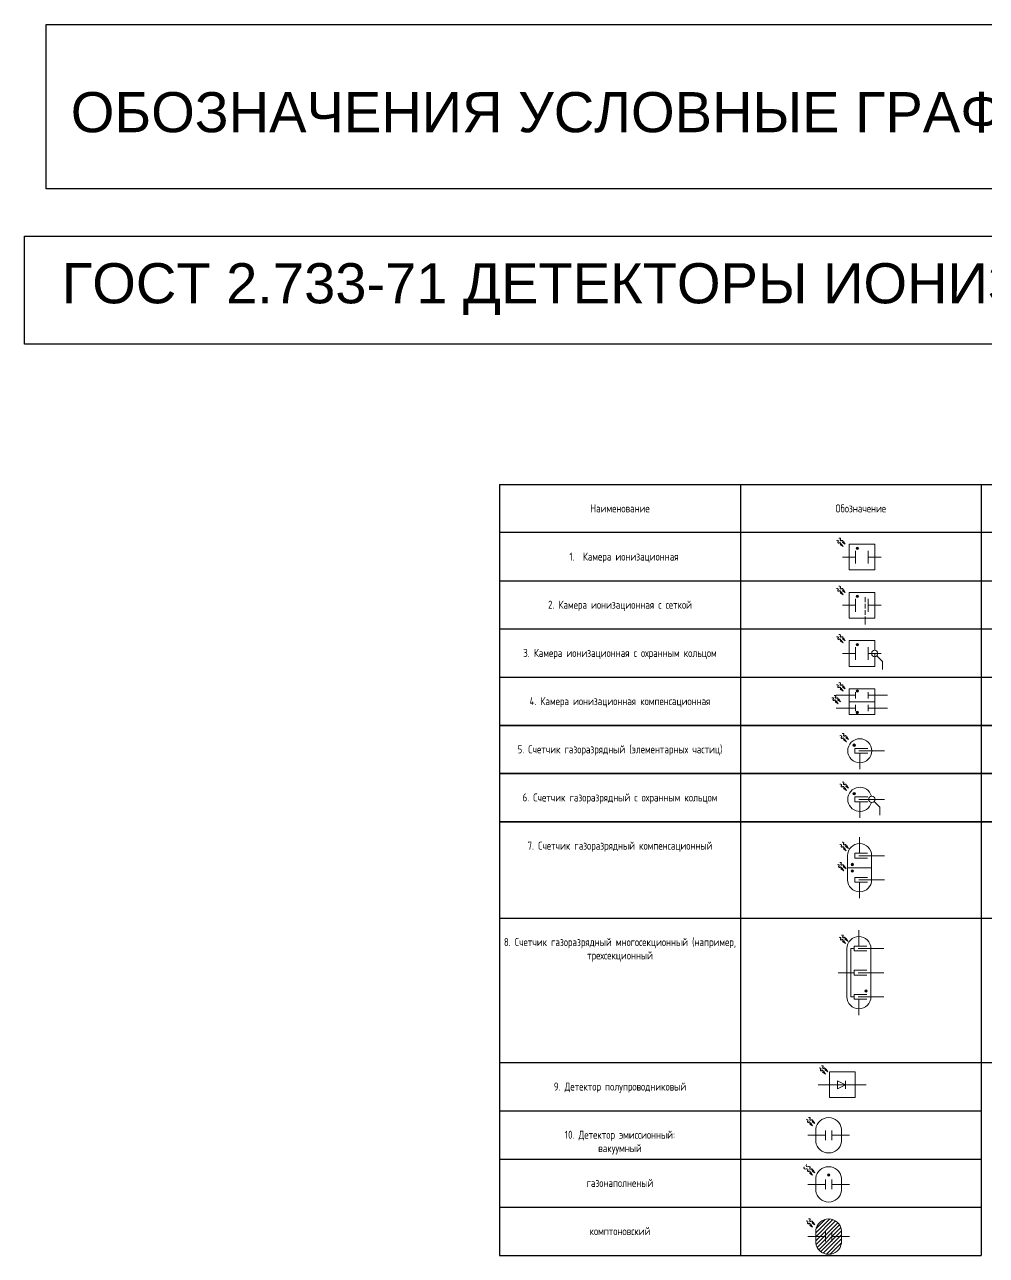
# Model space of a CAD drawing. Header units: millimetres. Extents: x 1899 to 3443, y 1587 to 2353.
# Drawn here: x 1899 to 2498, y 1587 to 2353 of the extents above; entities that cross this region are included whole.
import ezdxf

# ---------------------------------------------------------------- set-up
doc = ezdxf.new("R2010")
doc.units = ezdxf.units.MM
doc.styles.get("Standard").update_dxf_attribs({"font": 'arial.ttf'})
pattern_1 = [(0, (0, -18.579), (0, 6.985), [5.08, -1.905]), (90, (0, -18.579), (-6.985, 4e-16), [5.08, -1.905])]

msp = doc.modelspace()

# ---------------------------------------------------------------- hatches: boundary and pattern name
at = {"lineweight": 9, "true_color": 0x000000}
h = msp.add_hatch(color=18, dxfattribs=at)
h.dxf.hatch_style = 1
h.paths.add_polyline_path([(2408.93, 2031.44), (2408.22, 2030.74), (2409.99, 2029.67)])
h = msp.add_hatch(color=18, dxfattribs=at)
h.dxf.hatch_style = 1
h.paths.add_polyline_path([(2407.52, 2030.03), (2406.81, 2029.32), (2408.58, 2028.26)])
h = msp.add_hatch(color=18, dxfattribs=at)
h.dxf.hatch_style = 1
h.paths.add_polyline_path([(2418.25, 2027.22, 1), (2416.75, 2027.22, 1)])
h = msp.add_hatch()
h.set_pattern_fill('ANGLE', color=256)
h.set_pattern_definition([(0, (-683.602, -0.808), (0, 6.985), [5.08, -1.905]), (90, (-683.602, -0.808), (-6.985, 4e-16), [5.08, -1.905])])
h.paths.add_polyline_path([(2411.65, 2011.74, -0.010761), (2411.78, 2011.51), (2412.04, 2011.51, 0.584546)])
h.paths.add_polyline_path([(2411.78, 2011.51, 0.010761), (2411.65, 2011.74, 0.262191), (2411.52, 2011.51, 0.267949), (2411.65, 2011.29)])
h.paths.add_polyline_path([(2411.78, 2011.51), (2411.65, 2011.29, 0.262191), (2411.91, 2011.29, 0.010761)])
h.paths.add_polyline_path([(2412.04, 2011.51), (2411.78, 2011.51, -0.010761), (2411.91, 2011.29, 0.273724)])
h = msp.add_hatch(color=18, dxfattribs=at)
h.dxf.hatch_style = 1
h.paths.add_polyline_path([(2408.93, 2001.44), (2408.22, 2000.74), (2409.99, 1999.67)])
h = msp.add_hatch(color=18, dxfattribs=at)
h.dxf.hatch_style = 1
h.paths.add_polyline_path([(2407.52, 2000.03), (2406.81, 1999.32), (2408.58, 1998.26)])
h = msp.add_hatch(color=18, dxfattribs=at)
h.dxf.hatch_style = 1
h.paths.add_polyline_path([(2418.25, 1997.22, 1), (2416.75, 1997.22, 1)])
h = msp.add_hatch()
h.set_pattern_fill('ANGLE', color=256)
h.set_pattern_definition([(0, (-564.516, 65.4206), (0, 6.985), [5.08, -1.905]), (90, (-564.516, 65.4206), (-6.985, 4e-16), [5.08, -1.905])])
h.paths.add_polyline_path([(2412.64, 1989.21, 1), (2412.12, 1989.21, 1)])
h = msp.add_hatch(color=18, dxfattribs=at)
h.dxf.hatch_style = 1
h.paths.add_polyline_path([(2407.52, 1970.03), (2406.81, 1969.32), (2408.58, 1968.26)])
h = msp.add_hatch(color=18, dxfattribs=at)
h.dxf.hatch_style = 1
h.paths.add_polyline_path([(2408.93, 1971.44), (2408.22, 1970.74), (2409.99, 1969.67)])
h = msp.add_hatch(color=18, dxfattribs=at)
h.dxf.hatch_style = 1
h.paths.add_polyline_path([(2418.25, 1967.22, 1), (2416.75, 1967.22, 1)])
h = msp.add_hatch(color=18, dxfattribs=at)
h.dxf.hatch_style = 1
h.paths.add_polyline_path([(2407.52, 1940.03), (2406.81, 1939.32), (2408.58, 1938.26)])
h = msp.add_hatch(color=18, dxfattribs=at)
h.dxf.hatch_style = 1
h.paths.add_polyline_path([(2408.93, 1941.44), (2408.22, 1940.74), (2409.99, 1939.67)])
h = msp.add_hatch(color=18, dxfattribs=at)
h.dxf.hatch_style = 1
h.paths.add_polyline_path([(2418.21, 1938.41, 1), (2416.71, 1938.41, 1)])
h = msp.add_hatch(color=18, dxfattribs=at)
h.dxf.hatch_style = 1
h.paths.add_polyline_path([(2404.46, 1932.05), (2403.75, 1931.34), (2405.52, 1930.28)])
h = msp.add_hatch(color=18, dxfattribs=at)
h.dxf.hatch_style = 1
h.paths.add_polyline_path([(2405.87, 1933.46), (2405.16, 1932.76), (2406.93, 1931.7)])
h = msp.add_hatch(color=18, dxfattribs=at)
h.dxf.hatch_style = 1
h.paths.add_polyline_path([(2416.71, 1924.98, 1), (2418.21, 1924.98, 1)])
h = msp.add_hatch(color=18, dxfattribs=at)
h.dxf.hatch_style = 1
h.paths.add_polyline_path([(2409.6, 1908.41), (2408.89, 1907.7), (2410.66, 1906.64)])
h = msp.add_hatch(color=18, dxfattribs=at)
h.dxf.hatch_style = 1
h.paths.add_polyline_path([(2411.01, 1909.82), (2410.3, 1909.12), (2412.07, 1908.06)])
h = msp.add_hatch(color=18, dxfattribs=at)
h.dxf.hatch_style = 1
h.paths.add_polyline_path([(2416.27, 1904.6, 1), (2414.77, 1904.6, 1)])
h = msp.add_hatch(color=18, dxfattribs=at)
h.dxf.hatch_style = 1
h.paths.add_polyline_path([(2409.6, 1878.18), (2408.89, 1877.47), (2410.66, 1876.41)])
h = msp.add_hatch(color=18, dxfattribs=at)
h.dxf.hatch_style = 1
h.paths.add_polyline_path([(2411.01, 1879.59), (2410.3, 1878.88), (2412.07, 1877.82)])
h = msp.add_hatch(color=18, dxfattribs=at)
h.dxf.hatch_style = 1
h.paths.add_polyline_path([(2416.27, 1874.37, 1), (2414.77, 1874.37, 1)])
h = msp.add_hatch(color=18, dxfattribs=at)
h.dxf.hatch_style = 1
h.paths.add_polyline_path([(2409.51, 1840.68), (2408.81, 1839.98), (2410.57, 1838.92)])
h = msp.add_hatch(color=18, dxfattribs=at)
h.dxf.hatch_style = 1
h.paths.add_polyline_path([(2410.93, 1842.1), (2410.22, 1841.39), (2411.99, 1840.33)])
h = msp.add_hatch(color=18, dxfattribs=at)
h.dxf.hatch_style = 1
h.paths.add_polyline_path([(2407.98, 1828.08), (2407.27, 1827.37), (2409.04, 1826.31)])
h = msp.add_hatch(color=18, dxfattribs=at)
h.dxf.hatch_style = 1
h.paths.add_polyline_path([(2409.39, 1829.49), (2408.68, 1828.78), (2410.45, 1827.72)])
h = msp.add_hatch(color=18, dxfattribs=at)
h.dxf.hatch_style = 1
h.paths.add_polyline_path([(2413.69, 1830.3, 1), (2415.19, 1830.3, 1)])
h = msp.add_hatch(color=18, dxfattribs=at)
h.dxf.hatch_style = 1
h.paths.add_polyline_path([(2415.19, 1826.27, 1), (2413.69, 1826.27, 1)])
h = msp.add_hatch(color=18, dxfattribs=at)
h.dxf.hatch_style = 1
h.paths.add_polyline_path([(2409.06, 1782.86), (2408.35, 1782.15), (2410.12, 1781.09)])
h = msp.add_hatch(color=18, dxfattribs=at)
h.dxf.hatch_style = 1
h.paths.add_polyline_path([(2410.47, 1784.28), (2409.76, 1783.57), (2411.53, 1782.51)])
h = msp.add_hatch(color=18, dxfattribs=at)
h.dxf.hatch_style = 1
h.paths.add_polyline_path([(2423.71, 1751.57, 1), (2422.21, 1751.57, 1)])
h = msp.add_hatch(color=18, dxfattribs=at)
h.dxf.hatch_style = 1
h.paths.add_polyline_path([(2396.59, 1701.49), (2395.88, 1700.78), (2397.65, 1699.72)])
h = msp.add_hatch(color=18, dxfattribs=at)
h.dxf.hatch_style = 1
h.paths.add_polyline_path([(2398, 1702.9), (2397.3, 1702.2), (2399.06, 1701.14)])
h = msp.add_hatch()
h.set_pattern_fill('ANGLE', color=256)
h.set_pattern_definition(pattern_1)
h.paths.add_polyline_path([(2183.27, 1676.28, -0.010761), (2183.41, 1676.06), (2183.67, 1676.06, 0.584546)])
h.paths.add_polyline_path([(2183.27, 1676.28, 0.262191), (2183.15, 1676.06, 0.267949), (2183.28, 1675.83), (2183.41, 1676.06, 0.010761)])
h.paths.add_polyline_path([(2183.41, 1676.06), (2183.28, 1675.83, 0.262191), (2183.53, 1675.83, 0.010761)])
h.paths.add_polyline_path([(2183.67, 1676.06), (2183.41, 1676.06, -0.010761), (2183.53, 1675.83, 0.273724)])
h.paths.add_polyline_path([(2203.89, 1676.31, 0.13713), (2203.75, 1676.28, -0.010761), (2203.89, 1676.06)])
h.paths.add_polyline_path([(2203.75, 1676.28, 0.262191), (2203.63, 1676.06, 0.267949), (2203.76, 1675.83), (2203.89, 1676.06, 0.010761)])
h.paths.add_polyline_path([(2203.89, 1676.06), (2203.76, 1675.83, 0.262191), (2204.01, 1675.83, 0.010761)])
h.paths.add_polyline_path([(2203.89, 1676.31), (2203.89, 1676.06, -0.010761), (2204.01, 1675.83, 0.273724), (2204.15, 1676.06, 0.414214)])
h = msp.add_hatch(color=18, dxfattribs=at)
h.dxf.hatch_style = 1
h.paths.add_polyline_path([(2389.97, 1670.71), (2389.26, 1670.01), (2391.03, 1668.95)])
h = msp.add_hatch(color=18, dxfattribs=at)
h.dxf.hatch_style = 1
h.paths.add_polyline_path([(2388.55, 1669.3), (2387.85, 1668.59), (2389.61, 1667.53)])
h = msp.add_hatch()
h.set_pattern_fill('ANGLE', color=256)
h.set_pattern_definition(pattern_1)
h.paths.add_polyline_path([(2155.27, 1643.04), (2155.01, 1643.04, -0.010761), (2155, 1642.79, 0.420531)])
h.paths.add_polyline_path([(2155, 1643.3, -0.010761), (2155.01, 1643.04), (2155.27, 1643.04, 0.420531)])
h.paths.add_polyline_path([(2155, 1643.3, 0.407924), (2154.75, 1643.04, 0.407924), (2155, 1642.79, 0.021524)])
h = msp.add_hatch(color=18, dxfattribs=at)
h.dxf.hatch_style = 1
h.paths.add_polyline_path([(2389.97, 1640.12), (2389.26, 1639.42), (2391.03, 1638.36)])
h = msp.add_hatch(color=18, dxfattribs=at)
h.dxf.hatch_style = 1
h.paths.add_polyline_path([(2388.55, 1638.71), (2387.85, 1638), (2389.61, 1636.94)])
h = msp.add_hatch(color=18, dxfattribs=at)
h.dxf.hatch_style = 1
h.paths.add_polyline_path([(2400.36, 1636.94, 1), (2398.86, 1636.94, 1)])
h = msp.add_hatch(dxfattribs=at)
h.set_pattern_fill('ANSI31', color=18, scale=0.55)
h.set_pattern_definition([(45, (0, -32.4972), (-1.2347852, 1.2347852), [])])
h.paths.add_polyline_path([(2391.61, 1602.64), (2391.61, 1598.64), (2391.61, 1594.64, 0.874364), (2407.61, 1594.64), (2407.61, 1598.64), (2407.61, 1602.64, 0.874364)])
h = msp.add_hatch(color=18, dxfattribs=at)
h.dxf.hatch_style = 1
h.paths.add_polyline_path([(2388.55, 1606.21), (2387.85, 1605.51), (2389.61, 1604.44)])
h = msp.add_hatch(color=18, dxfattribs=at)
h.dxf.hatch_style = 1
h.paths.add_polyline_path([(2389.97, 1607.63), (2389.26, 1606.92), (2391.03, 1605.86)])

# ---------------------------------------------------------------- linework, layer by layer
for p, q in [((2194.65, 2066.93), (2494.65, 2066.93)), ((2194.65, 2066.93), (2194.65, 1586.93)), ((2344.65, 2066.93), (2344.65, 1586.93)), ((2494.65, 2066.93), (2494.65, 1586.93)), ((2494.65, 2066.93), (2794.65, 2066.93)), ((2494.65, 2066.93), (2494.65, 1586.93)), ((2494.65, 2036.93), (2194.65, 2036.93)), ((2794.65, 2036.93), (2494.65, 2036.93)), ((2194.65, 2006.93), (2494.65, 2006.93)), ((2494.65, 2006.93), (2794.65, 2006.93)), ((2494.65, 1976.93), (2194.65, 1976.93)), ((2794.65, 1976.93), (2494.65, 1976.93)), ((2194.65, 1946.93), (2494.65, 1946.93)), ((2494.65, 1946.93), (2794.65, 1946.93)), ((2494.65, 1916.93), (2194.65, 1916.93)), ((2194.65, 1916.93), (2494.65, 1916.93)), ((2794.65, 1916.93), (2494.65, 1916.93)), ((2494.65, 1916.93), (2794.65, 1916.93)), ((2494.65, 1886.93), (2194.65, 1886.93)), ((2194.65, 1886.93), (2494.65, 1886.93)), ((2794.65, 1886.93), (2494.65, 1886.93)), ((2494.65, 1886.93), (2794.65, 1886.93)), ((2494.65, 1856.93), (2194.65, 1856.93)), ((2194.65, 1856.93), (2494.65, 1856.93)), ((2794.65, 1856.93), (2494.65, 1856.93)), ((2494.65, 1856.93), (2794.65, 1856.93)), ((2194.65, 1796.93), (2494.65, 1796.93)), ((2494.65, 1796.93), (2794.65, 1796.93)), ((2194.65, 1706.93), (2494.65, 1706.93)), ((2494.65, 1706.93), (2794.65, 1706.93)), ((2194.65, 1676.93), (2494.65, 1676.93)), ((2194.65, 1646.93), (2494.65, 1646.93)), ((2194.65, 1616.93), (2494.65, 1616.93)), ((2194.65, 1586.93), (2494.65, 1586.93))]:
    msp.add_line(p, q)
at = {"lineweight": 9}
for p, q in [((2408.93, 2031.44), (2408.22, 2030.74)), ((2409.99, 2029.67), (2408.93, 2031.44)), ((2407.52, 2030.03), (2406.81, 2029.32)), ((2408.58, 2028.26), (2406.81, 2029.32)), ((2408.58, 2028.26), (2407.52, 2030.03)), ((2409.99, 2029.67), (2408.22, 2030.74)), ((2412.31, 2029.7), (2412.31, 2013.7)), ((2428.31, 2029.7), (2412.31, 2029.7)), ((2416.31, 2025.7), (2416.31, 2017.7)), ((2424.31, 2021.7), (2424.31, 2025.7)), ((2428.31, 2013.7), (2428.31, 2029.7)), ((2412.31, 2021.7), (2408.31, 2021.7)), ((2412.31, 2021.7), (2416.31, 2021.7)), ((2424.31, 2021.7), (2424.31, 2017.7)), ((2428.31, 2021.7), (2424.31, 2021.7)), ((2428.31, 2021.7), (2432.31, 2021.7)), ((2412.31, 2013.7), (2428.31, 2013.7)), ((2408.93, 2001.44), (2408.22, 2000.74)), ((2409.99, 1999.67), (2408.22, 2000.74)), ((2409.99, 1999.67), (2408.93, 2001.44)), ((2407.52, 2000.03), (2406.81, 1999.32)), ((2408.58, 1998.26), (2406.81, 1999.32)), ((2408.58, 1998.26), (2407.52, 2000.03)), ((2412.31, 1999.7), (2412.31, 1983.7)), ((2428.31, 1999.7), (2412.31, 1999.7)), ((2416.31, 1995.7), (2416.31, 1987.7)), ((2422.31, 1993.7), (2422.31, 1996.7)), ((2422.31, 1989.7), (2422.31, 1992.7)), ((2424.31, 1991.7), (2424.31, 1995.7)), ((2428.31, 1983.7), (2428.31, 1999.7)), ((2412.31, 1991.7), (2408.31, 1991.7)), ((2412.31, 1991.7), (2416.31, 1991.7)), ((2422.31, 1985.7), (2422.31, 1988.7)), ((2424.31, 1991.7), (2424.31, 1987.7)), ((2428.31, 1991.7), (2424.31, 1991.7)), ((2428.31, 1991.7), (2432.31, 1991.7)), ((2412.31, 1983.7), (2428.31, 1983.7)), ((2422.31, 1983.7), (2422.31, 1984.7)), ((2424.31, 1983.7), (2422.31, 1983.7)), ((2422.31, 1983.7), (2422.31, 1979.7)), ((2407.52, 1970.03), (2406.81, 1969.32)), ((2408.58, 1968.26), (2407.52, 1970.03)), ((2408.93, 1971.44), (2408.22, 1970.74)), ((2409.99, 1969.67), (2408.22, 1970.74)), ((2409.99, 1969.67), (2408.93, 1971.44)), ((2412.31, 1969.7), (2412.31, 1953.7)), ((2428.31, 1969.7), (2412.31, 1969.7)), ((2428.31, 1963.7), (2428.31, 1969.7)), ((2408.58, 1968.26), (2406.81, 1969.32)), ((2416.31, 1965.7), (2416.31, 1957.7)), ((2424.31, 1961.7), (2424.31, 1965.7)), ((2412.31, 1961.7), (2408.31, 1961.7)), ((2412.31, 1961.7), (2416.31, 1961.7)), ((2424.31, 1961.7), (2424.31, 1957.7)), ((2428.31, 1961.7), (2424.31, 1961.7)), ((2428.31, 1961.7), (2432.31, 1961.7)), ((2428.31, 1959.7), (2428.31, 1961.7)), ((2428.31, 1953.7), (2428.31, 1959.7)), ((2429.72, 1960.28), (2433.26, 1956.75)), ((2433.26, 1956.75), (2433.26, 1951.75)), ((2412.31, 1953.7), (2428.31, 1953.7)), ((2407.52, 1940.03), (2406.81, 1939.32)), ((2408.58, 1938.26), (2406.81, 1939.32)), ((2408.58, 1938.26), (2407.52, 1940.03)), ((2408.93, 1941.44), (2408.22, 1940.74)), ((2409.99, 1939.67), (2408.22, 1940.74)), ((2409.99, 1939.67), (2408.93, 1941.44)), ((2412.31, 1939.7), (2412.31, 1923.7)), ((2428.31, 1939.7), (2412.31, 1939.7)), ((2428.31, 1923.7), (2428.31, 1939.7)), ((2404.46, 1932.05), (2403.75, 1931.34)), ((2405.52, 1930.28), (2403.75, 1931.34)), ((2412.31, 1935.7), (2404.31, 1935.7)), ((2405.52, 1930.28), (2404.46, 1932.05)), ((2405.87, 1933.46), (2405.16, 1932.76)), ((2406.93, 1931.7), (2405.16, 1932.76)), ((2406.93, 1931.7), (2405.87, 1933.46)), ((2412.31, 1935.7), (2416.31, 1935.7)), ((2412.31, 1931.7), (2416.31, 1931.7)), ((2412.31, 1931.7), (2428.31, 1931.7)), ((2416.31, 1937.7), (2416.31, 1933.7)), ((2424.31, 1937.7), (2424.31, 1933.7)), ((2428.31, 1935.7), (2424.31, 1935.7)), ((2428.31, 1931.7), (2424.31, 1931.7)), ((2428.31, 1931.7), (2428.31, 1935.7)), ((2428.31, 1935.7), (2436.31, 1935.7)), ((2412.31, 1927.7), (2404.31, 1927.7)), ((2412.31, 1927.7), (2416.31, 1927.7)), ((2412.31, 1923.7), (2428.31, 1923.7)), ((2416.31, 1925.7), (2416.31, 1929.7)), ((2424.31, 1925.7), (2424.31, 1929.7)), ((2428.31, 1927.7), (2424.31, 1927.7)), ((2428.31, 1927.7), (2436.31, 1927.7)), ((2409.6, 1908.41), (2408.89, 1907.7)), ((2410.66, 1906.64), (2409.6, 1908.41)), ((2411.01, 1909.82), (2410.3, 1909.12)), ((2412.07, 1908.06), (2410.3, 1909.12)), ((2412.07, 1908.06), (2411.01, 1909.82)), ((2410.66, 1906.64), (2408.89, 1907.7)), ((2416.01, 1899.62), (2416.01, 1902.62)), ((2416.01, 1902.62), (2419.01, 1902.62)), ((2426.51, 1901.12), (2418.51, 1901.12)), ((2419.01, 1902.62), (2424.01, 1902.62)), ((2426.51, 1901.12), (2434.51, 1901.12)), ((2419.01, 1899.62), (2416.01, 1899.62)), ((2419.01, 1899.62), (2424.01, 1899.62)), ((2419.01, 1899.62), (2419.01, 1889.62)), ((2409.6, 1878.18), (2408.89, 1877.47)), ((2410.66, 1876.41), (2409.6, 1878.18)), ((2411.01, 1879.59), (2410.3, 1878.88)), ((2412.07, 1877.82), (2410.3, 1878.88)), ((2412.07, 1877.82), (2411.01, 1879.59)), ((2410.66, 1876.41), (2408.89, 1877.47)), ((2416.01, 1869.39), (2416.01, 1872.39)), ((2416.01, 1872.39), (2419.01, 1872.39)), ((2426.51, 1870.89), (2418.51, 1870.89)), ((2419.01, 1872.39), (2424.01, 1872.39)), ((2426.51, 1870.89), (2434.51, 1870.89)), ((2419.01, 1869.39), (2416.01, 1869.39)), ((2419.01, 1869.39), (2424.01, 1869.39)), ((2419.01, 1869.39), (2419.01, 1859.39)), ((2427.92, 1869.47), (2431.46, 1865.94)), ((2431.46, 1865.94), (2431.46, 1860.94)), ((2418.92, 1837.29), (2418.92, 1847.29)), ((2409.51, 1840.68), (2408.81, 1839.98)), ((2410.57, 1838.92), (2408.81, 1839.98)), ((2410.57, 1838.92), (2409.51, 1840.68)), ((2410.93, 1842.1), (2410.22, 1841.39)), ((2411.99, 1840.33), (2410.22, 1841.39)), ((2411.99, 1840.33), (2410.93, 1842.1)), ((2411.42, 1828.29), (2411.42, 1835.79)), ((2418.92, 1837.29), (2415.92, 1837.29)), ((2415.92, 1837.29), (2415.92, 1834.29)), ((2415.92, 1834.29), (2418.92, 1834.29)), ((2426.42, 1835.79), (2418.42, 1835.79)), ((2418.92, 1837.29), (2423.92, 1837.29)), ((2418.92, 1834.29), (2423.92, 1834.29)), ((2426.42, 1828.29), (2426.42, 1835.79)), ((2426.42, 1835.79), (2434.42, 1835.79)), ((2407.98, 1828.08), (2407.27, 1827.37)), ((2409.04, 1826.31), (2407.27, 1827.37)), ((2409.04, 1826.31), (2407.98, 1828.08)), ((2409.39, 1829.49), (2408.68, 1828.78)), ((2410.45, 1827.72), (2408.68, 1828.78)), ((2410.45, 1827.72), (2409.39, 1829.49)), ((2418.92, 1828.29), (2411.42, 1828.29)), ((2411.42, 1828.29), (2411.42, 1820.79)), ((2418.92, 1828.29), (2426.42, 1828.29)), ((2426.42, 1828.29), (2426.42, 1820.79)), ((2415.92, 1819.29), (2415.92, 1822.29)), ((2415.92, 1822.29), (2418.92, 1822.29)), ((2418.92, 1819.29), (2415.92, 1819.29)), ((2426.42, 1820.79), (2418.42, 1820.79)), ((2418.92, 1822.29), (2423.92, 1822.29)), ((2418.92, 1819.29), (2423.92, 1819.29)), ((2418.92, 1819.29), (2418.92, 1809.29)), ((2426.42, 1820.79), (2434.42, 1820.79)), ((2418.47, 1779.46), (2418.47, 1789.46)), ((2409.06, 1782.86), (2408.35, 1782.15)), ((2410.12, 1781.09), (2408.35, 1782.15)), ((2410.12, 1781.09), (2409.06, 1782.86)), ((2410.47, 1784.28), (2409.76, 1783.57)), ((2411.53, 1782.51), (2409.76, 1783.57)), ((2411.53, 1782.51), (2410.47, 1784.28)), ((2410.97, 1747.96), (2410.97, 1777.96)), ((2413.47, 1747.96), (2413.47, 1777.96)), ((2413.47, 1777.96), (2415.47, 1777.96)), ((2418.47, 1779.46), (2415.47, 1779.46)), ((2415.47, 1779.46), (2415.47, 1776.46)), ((2425.97, 1777.96), (2417.97, 1777.96)), ((2418.47, 1779.46), (2423.47, 1779.46)), ((2425.97, 1770.46), (2425.97, 1777.96)), ((2425.97, 1777.96), (2433.97, 1777.96)), ((2415.47, 1776.46), (2418.47, 1776.46)), ((2418.47, 1776.46), (2423.47, 1776.46)), ((2425.97, 1770.46), (2425.97, 1755.46)), ((2415.47, 1762.96), (2405.47, 1762.96)), ((2415.47, 1761.46), (2415.47, 1764.46)), ((2415.47, 1764.46), (2418.47, 1764.46)), ((2425.97, 1762.96), (2417.97, 1762.96)), ((2418.47, 1764.46), (2423.47, 1764.46)), ((2425.97, 1762.96), (2433.97, 1762.96)), ((2418.47, 1761.46), (2415.47, 1761.46)), ((2418.47, 1761.46), (2423.47, 1761.46)), ((2425.97, 1755.46), (2425.97, 1747.96)), ((2415.47, 1747.96), (2413.47, 1747.96)), ((2415.47, 1746.46), (2415.47, 1749.46)), ((2415.47, 1749.46), (2418.47, 1749.46)), ((2425.97, 1747.96), (2417.97, 1747.96)), ((2418.47, 1749.46), (2423.47, 1749.46)), ((2425.97, 1747.96), (2433.97, 1747.96)), ((2418.47, 1746.46), (2415.47, 1746.46)), ((2418.47, 1746.46), (2423.47, 1746.46)), ((2418.47, 1746.46), (2418.47, 1736.46)), ((2396.59, 1701.49), (2395.88, 1700.78)), ((2397.65, 1699.72), (2396.59, 1701.49)), ((2398, 1702.9), (2397.3, 1702.2)), ((2399.06, 1701.14), (2397.3, 1702.2)), ((2399.06, 1701.14), (2398, 1702.9)), ((2397.65, 1699.72), (2395.88, 1700.78)), ((2400.06, 1701.14), (2400.06, 1685.14)), ((2416.06, 1701.14), (2400.06, 1701.14)), ((2405.06, 1693.14), (2405.06, 1695.64)), ((2410.06, 1693.14), (2405.06, 1695.64)), ((2410.06, 1693.14), (2410.06, 1695.64)), ((2416.06, 1685.14), (2416.06, 1701.14)), ((2400.06, 1693.14), (2393.06, 1693.14)), ((2400.06, 1693.14), (2405.06, 1693.14)), ((2405.06, 1693.14), (2405.06, 1690.64)), ((2405.06, 1693.14), (2410.06, 1693.14)), ((2405.06, 1690.64), (2410.06, 1693.14)), ((2410.06, 1693.14), (2410.06, 1690.64)), ((2410.06, 1693.14), (2416.06, 1693.14)), ((2416.06, 1693.14), (2423.06, 1693.14)), ((2400.06, 1685.14), (2416.06, 1685.14)), ((2389.97, 1670.71), (2389.26, 1670.01)), ((2391.03, 1668.95), (2389.97, 1670.71)), ((2388.55, 1669.3), (2387.85, 1668.59)), ((2389.61, 1667.53), (2387.85, 1668.59)), ((2389.61, 1667.53), (2388.55, 1669.3)), ((2391.03, 1668.95), (2389.26, 1670.01)), ((2391.61, 1661.73), (2391.61, 1665.73)), ((2397.61, 1661.73), (2397.61, 1664.73)), ((2401.61, 1661.73), (2401.61, 1664.73)), ((2401.61, 1664.73), (2401.61, 1661.73)), ((2407.61, 1661.73), (2407.61, 1665.73)), ((2391.61, 1661.73), (2386.61, 1661.73)), ((2391.61, 1661.73), (2397.61, 1661.73)), ((2391.61, 1661.73), (2391.61, 1657.73)), ((2397.61, 1661.73), (2397.61, 1658.73)), ((2397.61, 1658.73), (2397.61, 1661.73)), ((2407.61, 1661.73), (2401.61, 1661.73)), ((2401.61, 1661.73), (2401.61, 1658.73)), ((2407.61, 1661.73), (2412.61, 1661.73)), ((2407.61, 1661.73), (2407.61, 1657.73)), ((2389.97, 1640.12), (2389.26, 1639.42)), ((2391.03, 1638.36), (2389.97, 1640.12)), ((2388.55, 1638.71), (2387.85, 1638)), ((2389.61, 1636.94), (2387.85, 1638)), ((2389.61, 1636.94), (2388.55, 1638.71)), ((2391.03, 1638.36), (2389.26, 1639.42)), ((2391.61, 1631.14), (2391.61, 1635.14)), ((2397.61, 1631.14), (2397.61, 1634.14)), ((2401.61, 1631.14), (2401.61, 1634.14)), ((2401.61, 1634.14), (2401.61, 1631.14)), ((2407.61, 1631.14), (2407.61, 1635.14)), ((2391.61, 1631.14), (2386.61, 1631.14)), ((2391.61, 1631.14), (2397.61, 1631.14)), ((2391.61, 1631.14), (2391.61, 1627.14)), ((2397.61, 1631.14), (2397.61, 1628.14)), ((2397.61, 1628.14), (2397.61, 1631.14)), ((2407.61, 1631.14), (2401.61, 1631.14)), ((2401.61, 1631.14), (2401.61, 1628.14)), ((2407.61, 1631.14), (2412.61, 1631.14)), ((2407.61, 1631.14), (2407.61, 1627.14)), ((2388.55, 1606.21), (2387.85, 1605.51)), ((2389.61, 1604.44), (2387.85, 1605.51)), ((2389.61, 1604.44), (2388.55, 1606.21)), ((2389.97, 1607.63), (2389.26, 1606.92)), ((2391.03, 1605.86), (2389.26, 1606.92)), ((2391.03, 1605.86), (2389.97, 1607.63)), ((2391.61, 1598.64), (2391.61, 1602.64)), ((2397.61, 1598.64), (2397.61, 1601.64)), ((2401.61, 1598.64), (2401.61, 1601.64)), ((2401.61, 1601.64), (2401.61, 1598.64)), ((2407.61, 1598.64), (2407.61, 1602.64)), ((2391.61, 1598.64), (2386.61, 1598.64)), ((2391.61, 1598.64), (2397.61, 1598.64)), ((2391.61, 1598.64), (2391.61, 1594.64)), ((2397.61, 1598.64), (2397.61, 1595.64)), ((2397.61, 1595.64), (2397.61, 1598.64)), ((2407.61, 1598.64), (2401.61, 1598.64)), ((2401.61, 1598.64), (2401.61, 1595.64)), ((2407.61, 1598.64), (2412.61, 1598.64)), ((2407.61, 1598.64), (2407.61, 1594.64))]:
    msp.add_line(p, q, dxfattribs=at)
for points in [[(1912.28, 2353.27), (2888.06, 2353.27), (2888.06, 2250.97), (1912.28, 2250.97)], [(1898.78, 2221.46), (2924.93, 2221.46), (2924.93, 2154.2), (1898.78, 2154.2)]]:
    msp.add_lwpolyline(points, close=True)
for points in [[(2404.61, 2032.11, -0.237264), (2405.54, 2032.01, 0.783578)], [(2405.54, 2031.3, 0.414214), (2405.54, 2030.59, -0.783578)], [(2405.54, 2031.3, 0.414214), (2405.54, 2032.01, -0.783578)], [(2406.03, 2033.53, -0.237264), (2406.95, 2033.42, 0.783578)], [(2406.95, 2032.72, 0.414214), (2406.95, 2032.01, -0.783578)], [(2406.95, 2032.72, 0.414214), (2406.95, 2033.42, -0.783578)], [(2407.66, 2032.01, -0.414214), (2406.95, 2032.01, 0.783578)], [(2407.66, 2032.01, -0.414214), (2408.36, 2032.01, 0.783578)], [(2408.36, 2031.3, 0.414214), (2408.36, 2032.01, -0.783578)], [(2406.24, 2030.59, -0.414214), (2405.54, 2030.59, 0.783578)], [(2406.24, 2030.59, -0.414214), (2406.95, 2030.59, 0.783578)], [(2406.95, 2029.89, 0.414214), (2406.95, 2030.59, -0.783578)], [(2404.61, 2002.11, -0.237264), (2405.54, 2002.01, 0.783578)], [(2405.54, 2001.3, 0.414214), (2405.54, 2000.59, -0.783578)], [(2405.54, 2001.3, 0.414214), (2405.54, 2002.01, -0.783578)], [(2406.24, 2000.59, -0.414214), (2405.54, 2000.59, 0.783578)], [(2406.03, 2003.53, -0.237264), (2406.95, 2003.42, 0.783578)], [(2406.24, 2000.59, -0.414214), (2406.95, 2000.59, 0.783578)], [(2406.95, 2002.72, 0.414214), (2406.95, 2002.01, -0.783578)], [(2406.95, 2002.72, 0.414214), (2406.95, 2003.42, -0.783578)], [(2407.66, 2002.01, -0.414214), (2406.95, 2002.01, 0.783578)], [(2406.95, 1999.89, 0.414214), (2406.95, 2000.59, -0.783578)], [(2407.66, 2002.01, -0.414214), (2408.36, 2002.01, 0.783578)], [(2408.36, 2001.3, 0.414214), (2408.36, 2002.01, -0.783578)], [(2404.61, 1972.11, -0.237264), (2405.54, 1972.01, 0.783578)], [(2405.54, 1971.3, 0.414214), (2405.54, 1970.59, -0.783578)], [(2405.54, 1971.3, 0.414214), (2405.54, 1972.01, -0.783578)], [(2406.24, 1970.59, -0.414214), (2405.54, 1970.59, 0.783578)], [(2406.03, 1973.53, -0.237264), (2406.95, 1973.42, 0.783578)], [(2406.24, 1970.59, -0.414214), (2406.95, 1970.59, 0.783578)], [(2406.95, 1972.72, 0.414214), (2406.95, 1972.01, -0.783578)], [(2406.95, 1972.72, 0.414214), (2406.95, 1973.42, -0.783578)], [(2407.66, 1972.01, -0.414214), (2406.95, 1972.01, 0.783578)], [(2406.95, 1969.89, 0.414214), (2406.95, 1970.59, -0.783578)], [(2407.66, 1972.01, -0.414214), (2408.36, 1972.01, 0.783578)], [(2408.36, 1971.3, 0.414214), (2408.36, 1972.01, -0.783578)], [(2404.61, 1942.11, -0.237264), (2405.54, 1942.01, 0.783578)], [(2405.54, 1941.3, 0.414214), (2405.54, 1940.59, -0.783578)], [(2405.54, 1941.3, 0.414214), (2405.54, 1942.01, -0.783578)], [(2406.24, 1940.59, -0.414214), (2405.54, 1940.59, 0.783578)], [(2406.03, 1943.53, -0.237264), (2406.95, 1943.42, 0.783578)], [(2406.24, 1940.59, -0.414214), (2406.95, 1940.59, 0.783578)], [(2406.95, 1942.72, 0.414214), (2406.95, 1942.01, -0.783578)], [(2406.95, 1942.72, 0.414214), (2406.95, 1943.42, -0.783578)], [(2407.66, 1942.01, -0.414214), (2406.95, 1942.01, 0.783578)], [(2406.95, 1939.89, 0.414214), (2406.95, 1940.59, -0.783578)], [(2407.66, 1942.01, -0.414214), (2408.36, 1942.01, 0.783578)], [(2408.36, 1941.3, 0.414214), (2408.36, 1942.01, -0.783578)], [(2401.55, 1934.13, -0.237264), (2402.48, 1934.03, 0.783578)], [(2402.48, 1933.32, 0.414214), (2402.48, 1932.61, -0.783578)], [(2402.48, 1933.32, 0.414214), (2402.48, 1934.03, -0.783578)], [(2403.18, 1932.61, -0.414214), (2402.48, 1932.61, 0.783578)], [(2402.97, 1935.55, -0.237264), (2403.89, 1935.44, 0.783578)], [(2403.18, 1932.61, -0.414214), (2403.89, 1932.61, 0.783578)], [(2403.89, 1934.74, 0.414214), (2403.89, 1934.03, -0.783578)], [(2403.89, 1934.74, 0.414214), (2403.89, 1935.44, -0.783578)], [(2404.6, 1934.03, -0.414214), (2403.89, 1934.03, 0.783578)], [(2403.89, 1931.91, 0.414214), (2403.89, 1932.61, -0.783578)], [(2404.6, 1934.03, -0.414214), (2405.3, 1934.03, 0.783578)], [(2405.3, 1933.32, 0.414214), (2405.3, 1934.03, -0.783578)], [(2406.69, 1910.49, -0.237264), (2407.62, 1910.39, 0.783578)], [(2407.62, 1909.68, 0.414214), (2407.62, 1908.97, -0.783578)], [(2407.62, 1909.68, 0.414214), (2407.62, 1910.39, -0.783578)], [(2408.32, 1908.97, -0.414214), (2407.62, 1908.97, 0.783578)], [(2408.11, 1911.91, -0.237264), (2409.03, 1911.8, 0.783578)], [(2408.32, 1908.97, -0.414214), (2409.03, 1908.97, 0.783578)], [(2409.03, 1911.1, 0.414214), (2409.03, 1910.39, -0.783578)], [(2409.03, 1911.1, 0.414214), (2409.03, 1911.8, -0.783578)], [(2409.74, 1910.39, -0.414214), (2409.03, 1910.39, 0.783578)], [(2409.03, 1908.27, 0.414214), (2409.03, 1908.97, -0.783578)], [(2409.74, 1910.39, -0.414214), (2410.44, 1910.39, 0.783578)], [(2410.44, 1909.68, 0.414214), (2410.44, 1910.39, -0.783578)], [(2406.69, 1880.26, -0.237264), (2407.62, 1880.16, 0.783578)], [(2407.62, 1879.45, 0.414214), (2407.62, 1878.74, -0.783578)], [(2407.62, 1879.45, 0.414214), (2407.62, 1880.16, -0.783578)], [(2408.32, 1878.74, -0.414214), (2407.62, 1878.74, 0.783578)], [(2408.11, 1881.68, -0.237264), (2409.03, 1881.57, 0.783578)], [(2408.32, 1878.74, -0.414214), (2409.03, 1878.74, 0.783578)], [(2409.03, 1880.86, 0.414214), (2409.03, 1880.16, -0.783578)], [(2409.03, 1880.86, 0.414214), (2409.03, 1881.57, -0.783578)], [(2409.74, 1880.16, -0.414214), (2409.03, 1880.16, 0.783578)], [(2409.03, 1878.04, 0.414214), (2409.03, 1878.74, -0.783578)], [(2409.74, 1880.16, -0.414214), (2410.44, 1880.16, 0.783578)], [(2410.44, 1879.45, 0.414214), (2410.44, 1880.16, -0.783578)], [(2406.61, 1842.77, -0.237264), (2407.53, 1842.66, 0.783578)], [(2407.53, 1841.96, 0.414214), (2407.53, 1841.25, -0.783578)], [(2407.53, 1841.96, 0.414214), (2407.53, 1842.66, -0.783578)], [(2408.24, 1841.25, -0.414214), (2407.53, 1841.25, 0.783578)], [(2408.02, 1844.18, -0.237264), (2408.95, 1844.08, 0.783578)], [(2408.24, 1841.25, -0.414214), (2408.95, 1841.25, 0.783578)], [(2408.95, 1843.37, 0.414214), (2408.95, 1842.66, -0.783578)], [(2408.95, 1843.37, 0.414214), (2408.95, 1844.08, -0.783578)], [(2409.65, 1842.66, -0.414214), (2408.95, 1842.66, 0.783578)], [(2408.95, 1840.54, 0.414214), (2408.95, 1841.25, -0.783578)], [(2409.65, 1842.66, -0.414214), (2410.36, 1842.66, 0.783578)], [(2410.36, 1841.96, 0.414214), (2410.36, 1842.66, -0.783578)], [(2406.49, 1831.57, -0.237264), (2407.41, 1831.47, 0.783578)], [(2405.07, 1830.16, -0.237264), (2406, 1830.06, 0.783578)], [(2406, 1829.35, 0.414214), (2406, 1828.64, -0.783578)], [(2406, 1829.35, 0.414214), (2406, 1830.06, -0.783578)], [(2406.7, 1828.64, -0.414214), (2406, 1828.64, 0.783578)], [(2406.7, 1828.64, -0.414214), (2407.41, 1828.64, 0.783578)], [(2407.41, 1830.76, 0.414214), (2407.41, 1830.06, -0.783578)], [(2407.41, 1830.76, 0.414214), (2407.41, 1831.47, -0.783578)], [(2408.12, 1830.06, -0.414214), (2407.41, 1830.06, 0.783578)], [(2407.41, 1827.93, 0.414214), (2407.41, 1828.64, -0.783578)], [(2408.12, 1830.06, -0.414214), (2408.82, 1830.06, 0.783578)], [(2408.82, 1829.35, 0.414214), (2408.82, 1830.06, -0.783578)], [(2407.57, 1786.36, -0.237264), (2408.49, 1786.26, 0.783578)], [(2408.49, 1785.55, 0.414214), (2408.49, 1786.26, -0.783578)], [(2406.15, 1784.95, -0.237264), (2407.08, 1784.84, 0.783578)], [(2407.08, 1784.13, 0.414214), (2407.08, 1783.43, -0.783578)], [(2407.08, 1784.13, 0.414214), (2407.08, 1784.84, -0.783578)], [(2407.78, 1783.43, -0.414214), (2407.08, 1783.43, 0.783578)], [(2407.78, 1783.43, -0.414214), (2408.49, 1783.43, 0.783578)], [(2408.49, 1785.55, 0.414214), (2408.49, 1784.84, -0.783578)], [(2409.2, 1784.84, -0.414214), (2408.49, 1784.84, 0.783578)], [(2408.49, 1782.72, 0.414214), (2408.49, 1783.43, -0.783578)], [(2409.2, 1784.84, -0.414214), (2409.9, 1784.84, 0.783578)], [(2409.9, 1784.13, 0.414214), (2409.9, 1784.84, -0.783578)], [(2393.68, 1703.57, -0.237264), (2394.61, 1703.47, 0.783578)], [(2394.61, 1702.76, 0.414214), (2394.61, 1702.05, -0.783578)], [(2394.61, 1702.76, 0.414214), (2394.61, 1703.47, -0.783578)], [(2395.32, 1702.05, -0.414214), (2394.61, 1702.05, 0.783578)], [(2395.1, 1704.99, -0.237264), (2396.02, 1704.88, 0.783578)], [(2395.32, 1702.05, -0.414214), (2396.02, 1702.05, 0.783578)], [(2396.02, 1704.18, 0.414214), (2396.02, 1703.47, -0.783578)], [(2396.02, 1704.18, 0.414214), (2396.02, 1704.88, -0.783578)], [(2396.73, 1703.47, -0.414214), (2396.02, 1703.47, 0.783578)], [(2396.02, 1701.35, 0.414214), (2396.02, 1702.05, -0.783578)], [(2396.73, 1703.47, -0.414214), (2397.44, 1703.47, 0.783578)], [(2397.44, 1702.76, 0.414214), (2397.44, 1703.47, -0.783578)], [(2385.65, 1671.38, -0.237264), (2386.57, 1671.28, 0.783578)], [(2386.57, 1670.57, 0.414214), (2386.57, 1671.28, -0.783578)], [(2387.06, 1672.8, -0.237264), (2387.99, 1672.69, 0.783578)], [(2387.99, 1671.99, 0.414214), (2387.99, 1671.28, -0.783578)], [(2387.99, 1671.99, 0.414214), (2387.99, 1672.69, -0.783578)], [(2388.69, 1671.28, -0.414214), (2387.99, 1671.28, 0.783578)], [(2388.69, 1671.28, -0.414214), (2389.4, 1671.28, 0.783578)], [(2389.4, 1670.57, 0.414214), (2389.4, 1671.28, -0.783578)], [(2386.57, 1670.57, 0.414214), (2386.57, 1669.86, -0.783578)], [(2387.28, 1669.86, -0.414214), (2386.57, 1669.86, 0.783578)], [(2387.28, 1669.86, -0.414214), (2387.99, 1669.86, 0.783578)], [(2387.99, 1669.16, 0.414214), (2387.99, 1669.86, -0.783578)], [(2385.65, 1640.79, -0.865672), (2384.44, 1642, 0.783578)], [(2385.65, 1640.79, -0.237264), (2386.57, 1640.69, 0.783578)], [(2387.06, 1642.21, -0.865672), (2385.85, 1643.42, 0.783578)], [(2386.57, 1639.98, 0.414214), (2386.57, 1639.28, -0.783578)], [(2386.57, 1639.98, 0.414214), (2386.57, 1640.69, -0.783578)], [(2387.06, 1642.21, -0.237264), (2387.99, 1642.1, 0.783578)], [(2387.99, 1641.4, 0.414214), (2387.99, 1640.69, -0.783578)], [(2387.99, 1641.4, 0.414214), (2387.99, 1642.1, -0.783578)], [(2388.69, 1640.69, -0.414214), (2387.99, 1640.69, 0.783578)], [(2388.69, 1640.69, -0.414214), (2389.4, 1640.69, 0.783578)], [(2389.4, 1639.98, 0.414214), (2389.4, 1640.69, -0.783578)], [(2387.28, 1639.28, -0.414214), (2386.57, 1639.28, 0.783578)], [(2387.28, 1639.28, -0.414214), (2387.99, 1639.28, 0.783578)], [(2387.99, 1638.57, 0.414214), (2387.99, 1639.28, -0.783578)], [(2387.06, 1609.71, -0.237264), (2387.99, 1609.61, 0.783578)], [(2387.99, 1608.9, 0.414214), (2387.99, 1609.61, -0.783578)], [(2385.65, 1608.3, -0.237264), (2386.57, 1608.19, 0.783578)], [(2386.57, 1607.49, 0.414214), (2386.57, 1606.78, -0.783578)], [(2386.57, 1607.49, 0.414214), (2386.57, 1608.19, -0.783578)], [(2387.28, 1606.78, -0.414214), (2386.57, 1606.78, 0.783578)], [(2387.28, 1606.78, -0.414214), (2387.99, 1606.78, 0.783578)], [(2387.99, 1608.9, 0.414214), (2387.99, 1608.19, -0.783578)], [(2388.69, 1608.19, -0.414214), (2387.99, 1608.19, 0.783578)], [(2387.99, 1606.07, 0.414214), (2387.99, 1606.78, -0.783578)], [(2388.69, 1608.19, -0.414214), (2389.4, 1608.19, 0.783578)], [(2389.4, 1607.49, 0.414214), (2389.4, 1608.19, -0.783578)]]:
    msp.add_lwpolyline(points, format="xyb", dxfattribs=at)
for centre, radius in [((2417.5, 2027.22), 0.75), ((2417.5, 1997.22), 0.75), ((2417.5, 1967.22), 0.75), ((2428.31, 1961.7), 2), ((2417.46, 1938.41), 0.75), ((2417.46, 1924.98), 0.75), ((2419.01, 1901.12), 7.5), ((2415.52, 1904.6), 0.75), ((2415.52, 1874.37), 0.75), ((2426.51, 1870.89), 2), ((2414.44, 1830.3), 0.75), ((2414.44, 1826.27), 0.75), ((2422.96, 1751.57), 0.75), ((2399.61, 1636.94), 0.75)]:
    msp.add_circle(centre, radius, dxfattribs=at)
for centre, radius, start, end in [((2408.52, 2031.25), 0.167, 160.75875, 289.24125), ((2407.11, 2029.83), 0.167, 160.75875, 289.24125), ((2408.52, 2001.25), 0.167, 160.75875, 289.24125), ((2408.52, 2001.25), 0.167, 160.75875, 289.24125), ((2407.11, 1999.83), 0.167, 160.75875, 289.24125), ((2407.11, 1999.83), 0.167, 160.75875, 289.24125), ((2407.11, 1969.83), 0.167, 160.75875, 289.24125), ((2408.52, 1971.25), 0.167, 160.75875, 289.24125), ((2408.52, 1971.25), 0.167, 160.75875, 289.24125), ((2407.11, 1939.83), 0.167, 160.75875, 289.24125), ((2408.52, 1941.25), 0.167, 160.75875, 289.24125), ((2404.05, 1931.85), 0.167, 160.75875, 289.24125), ((2404.05, 1931.85), 0.167, 160.75875, 289.24125), ((2405.46, 1933.27), 0.167, 160.75875, 289.24125), ((2409.19, 1908.21), 0.167, 160.75875, 289.24125), ((2410.6, 1909.63), 0.167, 160.75875, 289.24125), ((2409.19, 1877.98), 0.167, 160.75875, 289.24125), ((2410.6, 1879.4), 0.167, 160.75875, 289.24125), ((2419.01, 1870.89), 7.5, 15.32451, 344.67549), ((2409.1, 1840.49), 0.167, 160.75875, 289.24125), ((2410.52, 1841.9), 0.167, 160.75875, 289.24125), ((2418.92, 1835.79), 7.5, 0, 180), ((2407.57, 1827.88), 0.167, 160.75875, 289.24125), ((2408.98, 1829.29), 0.167, 160.75875, 289.24125), ((2418.92, 1820.79), 7.5, 180, 0), ((2408.65, 1782.67), 0.167, 160.75875, 289.24125), ((2410.06, 1784.08), 0.167, 160.75875, 289.24125), ((2418.47, 1777.96), 7.5, 0, 180), ((2418.47, 1747.96), 7.5, 180, 0), ((2396.18, 1701.29), 0.167, 160.75875, 289.24125), ((2397.59, 1702.71), 0.167, 160.75875, 289.24125), ((2399.61, 1664.65), 8.07, 7.66947, 172.33053), ((2388.15, 1669.1), 0.167, 160.75875, 289.24125), ((2389.56, 1670.52), 0.167, 160.75875, 289.24125), ((2399.61, 1658.81), 8.07, 187.66947, 352.33053), ((2389.56, 1639.93), 0.167, 160.75875, 289.24125), ((2399.61, 1634.06), 8.07, 7.66947, 172.33053), ((2388.15, 1638.51), 0.167, 160.75875, 289.24125), ((2399.61, 1628.22), 8.07, 187.66947, 352.33053), ((2399.61, 1601.56), 8.07, 7.66947, 172.33053), ((2388.15, 1606.02), 0.167, 160.75875, 289.24125), ((2389.56, 1607.43), 0.167, 160.75875, 289.24125), ((2399.61, 1595.72), 8.07, 187.66947, 352.33053)]:
    msp.add_arc(centre, radius, start, end, dxfattribs=at)

# ---------------------------------------------------------------- texts
at = {"char_height": 25, "attachment_point": 1}
for s, width, heights, insert in [('ОБОЗНАЧЕНИЯ УСЛОВНЫЕ ГРАФИЧЕСКИЕ В СХЕМАХ', 1137.9666, [-25.87], (1927.55, 2311.25)), ('ГОСТ 2.733-71 ДЕТЕКТОРЫ ИОНИЗИРУЮЩИХ ИЗЛУЧЕНИЙ', 6862.284, [-37.89], (1922.01, 2204.72))]:
    msp.add_mtext_dynamic_manual_height_columns(s, width=width, gutter_width=125, heights=heights, dxfattribs=dict(at, insert=insert))
at = {"color": 242, "true_color": 0xcd2027, "char_height": 5, "attachment_point": 2}
for s, insert in [('\\pxqc;{\\fGOST type A|b0|i0|c204|p34;Наименование}', (2269.65, 2054.54)), ('\\pxqc;{\\fGOST type A|b0|i0|c204|p34;Обозначение}', (2419.65, 2054.54)), ('\\pxi-3,l4,qc,t4;{\\fGOST type A|b0|i0|c204|p34;1.  Камера ионизационная}', (2269.65, 2024.54)), ('\\pxqc;{\\fGOST type A|b0|i0|c204|p34;2. Камера ионизационная с сеткой}', (2269.65, 1994.54)), ('\\pxqc;{\\fGOST type A|b0|i0|c204|p34;3. Камера ионизационная с охранным кольцом}', (2269.65, 1964.54)), ('{\\fGOST type A|b0|i0|c204|p34;4. Камера ионизационная компенсационная}', (2269.65, 1934.54)), ('{\\fGOST type A|b0|i0|c204|p34;5. Счетчик газоразрядный (элементарных частиц)}', (2269.65, 1904.54)), ('{\\fGOST type A|b0|i0|c204|p34;6. Счетчик газоразрядный с охранным кольцом}', (2269.65, 1874.54)), ('{\\fGOST type A|b0|i0|c204|p34;7. Счетчик газоразрядный компенсационный}', (2269.65, 1844.54)), ('{\\fGOST type A|b0|i0|c204|p34;8. Счетчик газоразрядный многосекционный (например, трехсекционный}', (2269.65, 1784.54)), ('{\\fGOST type A|b0|i0|c204|p34;9. Детектор полупроводниковый}', (2269.65, 1694.54)), ('{\\fGOST type A|b0|i0|c204|p34;10. Детектор эмиссионный:\\Pвакуумный}', (2269.65, 1664.54)), ('{\\fGOST type A|b0|i0|c204|p34;газонаполненый}', (2269.65, 1634.54)), ('{\\fGOST type A|b0|i0|c204|p34;комптоновский}', (2269.65, 1604.54))]:
    msp.add_mtext_dynamic_manual_height_columns(s, width=150, gutter_width=12.5, heights=[17.61], dxfattribs=dict(at, insert=insert))

doc.saveas('drawing.dxf')
